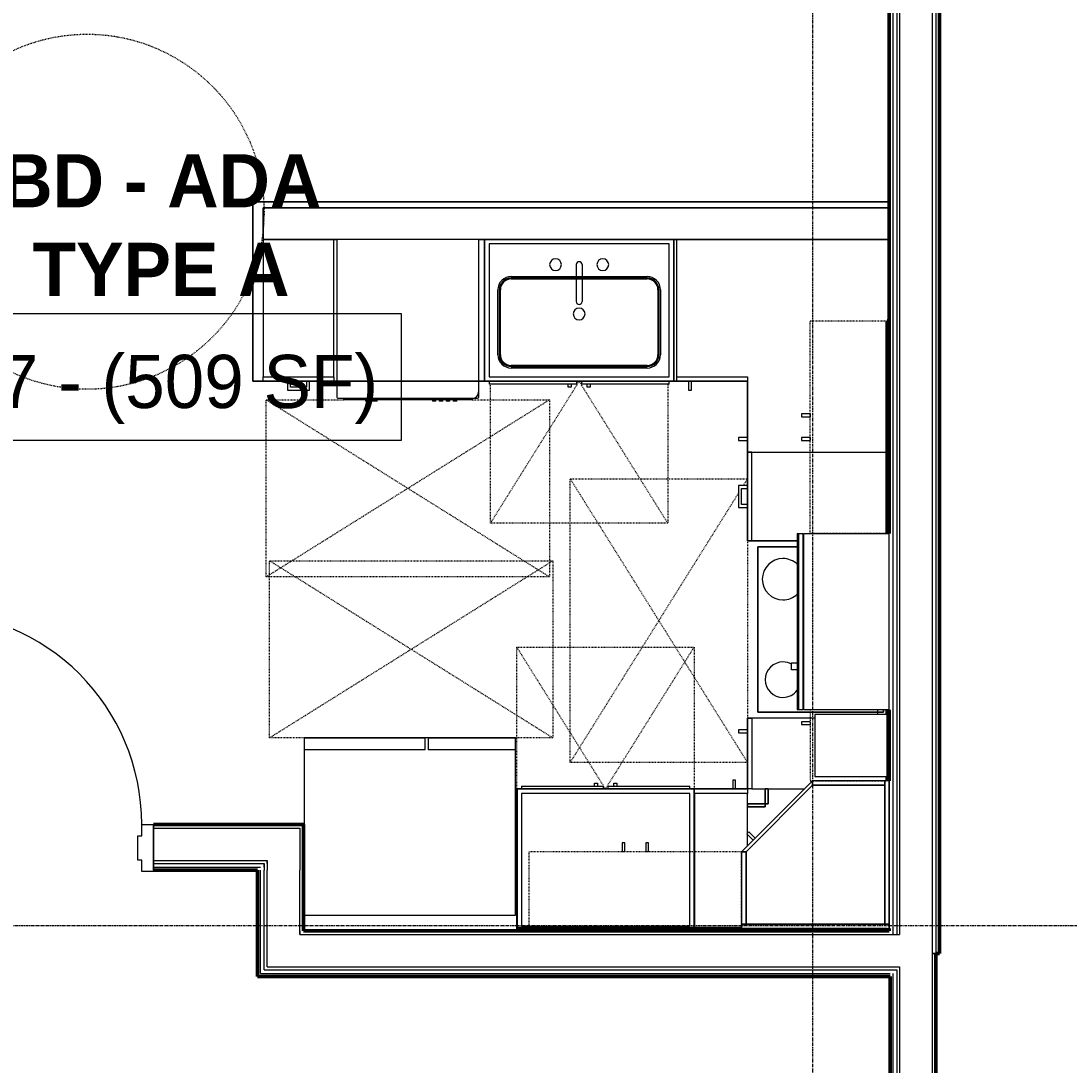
# Model space of a CAD drawing. Header units: inches. Extents: x -4218 to -1830, y 9756 to 12426.
# Drawn here: x -3288.4 to -3110.9, y 11823.6 to 12000.4 of the extents above; entities that cross this region are included whole.
import ezdxf

# ---------------------------------------------------------------- set-up
doc = ezdxf.new("R2010")
doc.units = ezdxf.units.IN
doc.header["$MEASUREMENT"] = 0
doc.linetypes.add('Dash', pattern=[0.25, 0.125, -0.125])
doc.linetypes.add('Grid Line 1_2_', pattern=[0.875, 0.5, -0.125, 0.125, -0.125])
for name, color, linetype, lineweight in [('0-1', 7, 'Continuous', 5), ('0-2', 252, 'Continuous', 9), ('0-3', 7, 'Continuous', 9), ('A-AREA-IDEN', 2, 'Continuous', 9), ('A-DOOR-1', 7, 'Continuous', 9), ('A-DOOR-2', 50, 'Continuous', 20), ('A-DOOR-FRAM-1', 50, 'Continuous', 20), ('A-GENM-HDLN-1', 7, 'Dash', 9), ('A-GENM-HDLN-2', 252, 'Dash', 9), ('A-GENM-HDLN-3', 90, 'Dash', 9), ('A-GENM-HDLN-4', 254, 'Dash', 9), ('A-GENM-HDLN-5', 253, 'Dash', 9), ('A-WALL-1', 250, 'Continuous', 50), ('A-WALL-2', 10, 'Continuous', 13), ('A-WALL-3', 253, 'Continuous', 9), ('A-WALL-4', 254, 'Continuous', 9), ('A-WALL-5', 252, 'Continuous', 9), ('A-WALL-8', 113, 'Continuous', 9), ('I-WALL-1', 250, 'Continuous', 50), ('I-WALL-2', 254, 'Continuous', 9), ('I-WALL-3', 253, 'Continuous', 9), ('I-WALL-4', 252, 'Continuous', 9), ('P-SANR-FIXT-1', 7, 'Continuous', 9), ('Q-CASE', 31, 'Continuous', 9), ('Q-CASE-1', 253, 'Continuous', 9), ('Q-CASE-2', 252, 'Continuous', 9), ('Q-CASE-3', 7, 'Continuous', 9), ('Q-CASE-5', 254, 'Continuous', 9), ('Q-CASE-6', 7, 'Dash', 9), ('Q-SPCQ-1', 7, 'Continuous', 9), ('Q-SPCQ-3', 252, 'Continuous', 9), ('S-GRID-1', 1, 'Grid Line 1_2_', 9)]:
    doc.layers.add(name, color=color, linetype=linetype, lineweight=lineweight)
doc.styles.add('Century Gothic', font='ufonts.com_century-gothic.ttf', dxfattribs={"height": 9})
doc.styles.add('Century Gothic_B', font='GOTHICB.TTF', dxfattribs={"height": 9})

# ---------------------------------------------------------------- blocks, each defined once
blk = doc.blocks.new('Refrigerator_-_Side-by-Side_6047 - 36_ X 30_-345559-BACKGROUND - 1ST FLOOR')
at = {"layer": 'Q-SPCQ-1'}
for p, q in [((17.87, 14.42), (-17.88, 14.42)), ((-17.88, 14.42), (-17.88, -15.58)), ((17.87, -15.58), (17.87, 14.42)), ((-17.88, -13.58), (-3.13, -13.58)), ((-17.88, -13.58), (-17.88, -15.58)), ((-3.13, -15.58), (-3.13, -13.58)), ((-2.63, -13.58), (17.87, -13.58)), ((-2.63, -13.58), (-2.63, -15.58)), ((17.87, -15.58), (17.87, -13.58)), ((-17.88, -15.58), (17.87, -15.58)), ((-3.13, -15.58), (-17.88, -15.58)), ((17.87, -15.58), (-2.63, -15.58))]:
    blk.add_line(p, q, dxfattribs=at)
blk = doc.blocks.new('Range - 24_ x 30_ ADA-2553125-BACKGROUND - 1ST FLOOR')
at = {"layer": 'Q-SPCQ-1'}
blk.add_line((28.62, 22), (29.37, 22), dxfattribs=at)
for centre, radius, start, end in [((6.5, 6), 3.5, 81.0228, 98.9772), ((6.5, 6), 3.5, 136.4226, 180), ((6.5, 6), 3.5, 360, 43.6237), ((23.5, 6), 3, 150.6307, 180), ((23.5, 6), 3, 360, 53.8773), ((6.5, 6), 3.5, 180, 0), ((23.5, 6), 3, 180, 360)]:
    blk.add_arc(centre, radius, start, end, dxfattribs=at)
blk = doc.blocks.new('Sink Kitchen-Single - 30_ x 21_-366345-BACKGROUND - 1ST FLOOR')
at = {"layer": 'P-SANR-FIXT-1'}
for p, q in [((0.12, 8.34), (0.12, 2.09)), ((1.12, 8.34), (1.12, 2.09)), ((0.12, 6.09), (-10.88, 6.09)), ((12.12, 6.09), (1.12, 6.09)), ((-12.88, 4.09), (-12.88, -6.91)), ((14.12, -6.91), (14.12, 4.09)), ((-10.88, -8.91), (12.12, -8.91))]:
    blk.add_line(p, q, dxfattribs=at)
for centre, radius, start, end in [((-3.38, 8.34), 1, 360, 180), ((4.62, 8.34), 1, 360, 180), ((-3.38, 8.34), 1, 180, 0), ((0.62, 8.34), 0.5, 360, 180), ((4.62, 8.34), 1, 180, 360), ((-10.88, 4.09), 2, 90, 180), ((12.12, 4.09), 2, 360, 90), ((0.62, 2.09), 0.5, 180, 0), ((0.62, 0), 1, 360, 180), ((0.62, 0), 1, 180, 0), ((-10.88, -6.91), 2, 180, 270), ((12.12, -6.91), 2, 270, 0)]:
    blk.add_arc(centre, radius, start, end, dxfattribs=at)
blk = doc.blocks.new('ADA Clearances - 30_x48_-V18-BACKGROUND - 1ST FLOOR')
at = {"layer": 'A-GENM-HDLN-1'}
for p, q in [((-15, 24), (15, -24)), ((-15, 24), (15, 24)), ((15, 24), (-13.5, -21.6)), ((15, 24), (15, -24)), ((-15, -13.51), (-15, 16.49)), ((-14.3, -22.88), (-15, -24)), ((15, -24), (-15, -24))]:
    blk.add_line(p, q, dxfattribs=at)
at = {"layer": 'A-GENM-HDLN-2'}
for p, q in [((-15, 18.99), (-15, 24)), ((-15, 16.49), (-15, 18.5)), ((-15, -19.13), (-15, -13.51)), ((-15, -22.38), (-15, -19.63)), ((-15, -24), (-15, -22.88))]:
    blk.add_line(p, q, dxfattribs=at)
at = {"layer": 'A-GENM-HDLN-3'}
for p, q in [((-15, -19.63), (-15, -19.13)), ((-15, -22.88), (-15, -22.38))]:
    blk.add_line(p, q, dxfattribs=at)
at = {"layer": 'A-GENM-HDLN-4'}
blk.add_line((-15, 18.5), (-15, 18.99), dxfattribs=at)
blk = doc.blocks.new('ADA Clearances - 5ft Circle-V19-BACKGROUND - 1ST FLOOR')
at = {"layer": 'A-GENM-HDLN-1'}
for start, end in [(360, 159.5836), (183.2062, 360)]:
    blk.add_arc((0, 0), 30, start, end, dxfattribs=at)
at = {"layer": 'A-GENM-HDLN-2'}
for start, end in [(159.5836, 162.8571), (162.8571, 174.2598), (181.2892, 181.9114), (182.1693, 183.2062)]:
    blk.add_arc((0, 0), 30, start, end, dxfattribs=at)
at = {"layer": 'A-GENM-HDLN-5'}
blk.add_arc((0, 0), 30, 174.2598, 181.2892, dxfattribs=at)
blk = doc.blocks.new('300 Series Wall Hung Cabinet_302 - 36_ x 36_-2571299-BACKGROUND - 1ST FLOOR')
at = {"layer": 'Q-CASE-3'}
for p, q in [((-2.25, -13.19), (-1.76, -13.19)), ((-2.25, -13.19), (-2.25, -14.69)), ((-1.76, -14.69), (-1.76, -13.19)), ((1.75, -13.19), (2.24, -13.19)), ((1.75, -13.19), (1.75, -14.69)), ((2.24, -14.69), (2.24, -13.19)), ((-2.25, -14.69), (-1.76, -14.69)), ((1.75, -14.69), (2.24, -14.69))]:
    blk.add_line(p, q, dxfattribs=at)
at = {"layer": 'Q-CASE-6'}
for p, q in [((18, -0.19), (-18, -0.19)), ((-18, -0.19), (-18, -13.19)), ((18, -13.19), (18, -0.19)), ((-18, -13.19), (18, -13.19))]:
    blk.add_line(p, q, dxfattribs=at)
blk = doc.blocks.new('308 - 308-2727439-BACKGROUND - 1ST FLOOR')
at = {"layer": 'Q-CASE'}
for p, q in [((0, 25.19), (-12, 13.19)), ((0, 24.44), (0, 25.19)), ((-11.25, 13.19), (0, 24.44)), ((-12, 13.19), (-11.25, 13.19))]:
    blk.add_line(p, q, dxfattribs=at)
at = {"layer": 'Q-CASE-3'}
for p, q in [((0, 25.19), (0, 24.44)), ((12.25, 25.19), (0, 25.19)), ((12.25, 24.44), (12.25, 25.19)), ((13, 25.19), (12.25, 25.19)), ((12.25, 25.19), (12.25, 0.94)), ((13, 0.94), (13, 25.19)), ((0, 24.44), (-11.25, 13.19)), ((12.25, 24.44), (0, 24.44)), ((0, 24.44), (12.25, 24.44)), ((12.25, 0.94), (12.25, 24.44)), ((-10.76, 16.55), (-11.11, 16.2)), ((-11.11, 16.2), (-10.05, 15.14)), ((-9.7, 15.49), (-10.76, 16.55)), ((-12, 13.19), (-12, 0.94)), ((-11.25, 13.19), (-12, 13.19)), ((-11.25, 13.19), (-11.25, 0.94)), ((-11.25, 0.94), (-11.25, 13.19)), ((-12, 0.94), (-11.25, 0.94)), ((13, 0.94), (-12, 0.94)), ((-12, 0.94), (-12, 0.19)), ((-12, 0.19), (13, 0.19)), ((-11.25, 0.94), (12.25, 0.94)), ((12.25, 0.94), (13, 0.94)), ((13, 0.19), (13, 0.94))]:
    blk.add_line(p, q, dxfattribs=at)
blk = doc.blocks.new('300 Series Wall Hung Cabinet_301 - 12_-2216986-BACKGROUND - 1ST FLOOR')
at = {"layer": 'Q-CASE-3'}
for p, q in [((5.25, -0.19), (-5.25, -0.19)), ((-5.25, -0.19), (-5.25, -12.44)), ((5.25, -12.44), (5.25, -0.19)), ((-5.25, -12.44), (5.25, -12.44)), ((-4, -13.19), (-3.51, -13.19)), ((-4, -13.19), (-4, -14.69)), ((-3.51, -14.69), (-3.51, -13.19)), ((-4, -14.69), (-3.51, -14.69))]:
    blk.add_line(p, q, dxfattribs=at)
at = {"layer": 'Q-CASE-6'}
for p, q in [((6, -0.19), (-6, -0.19)), ((-6, -0.19), (-6, -13.19)), ((6, -13.19), (6, -0.19)), ((-6, -13.19), (6, -13.19))]:
    blk.add_line(p, q, dxfattribs=at)
blk = doc.blocks.new('30quot_MicrowaveVentADA_11166 - 70cm miele oven-V89-BACKGROUND - 1ST FLOOR')
at = {"layer": 'Q-CASE-3'}
for p, q in [((-14.2, -14.49), (-14.2, 0)), ((15.68, 0), (-14.2, 0)), ((15.68, 0), (15.68, -14.49)), ((15.68, -14.49), (-14.2, -14.49)), ((-14.2, -14.61), (15.68, -14.61)), ((-14.2, -15.39), (-14.2, -14.61)), ((-14.2, -15.6), (-14.2, -15.39)), ((-14.2, -15.39), (15.68, -15.39)), ((-14.2, -15.6), (15.68, -15.6)), ((7.69, -16.55), (7.69, -15.63)), ((8.88, -15.63), (8.88, -16.55)), ((15.68, -14.61), (15.68, -15.39)), ((15.68, -15.39), (15.68, -15.6)), ((7.69, -16.6), (8.88, -16.6))]:
    blk.add_line(p, q, dxfattribs=at)
blk = doc.blocks.new('300 Series Wall Hung Cabinet_302 - 36_ x 36_-2570919-BACKGROUND - 1ST FLOOR')
at = {"layer": 'Q-CASE-3'}
for p, q in [((-1.76, 14.69), (-2.25, 14.69)), ((-2.25, 14.69), (-2.25, 13.19)), ((-1.76, 13.19), (-1.76, 14.69)), ((2.24, 14.69), (1.75, 14.69)), ((1.75, 14.69), (1.75, 13.19)), ((2.24, 13.19), (2.24, 14.69)), ((-1.76, 13.19), (-2.25, 13.19)), ((2.24, 13.19), (1.75, 13.19))]:
    blk.add_line(p, q, dxfattribs=at)
at = {"layer": 'Q-CASE-6'}
for p, q in [((-18, 0.19), (-18, 13.19)), ((-18, 13.19), (18, 13.19)), ((18, 13.19), (18, 0.19)), ((18, 0.19), (-18, 0.19))]:
    blk.add_line(p, q, dxfattribs=at)
blk = doc.blocks.new('ADA Clearances - 30_x48_-V102-BACKGROUND - 1ST FLOOR')
at = {"layer": 'A-GENM-HDLN-1'}
for p, q in [((-15, 24), (0, 0)), ((-15, 0.5), (-15, 24)), ((-15, 24), (15, 24)), ((15, 24), (0, 0)), ((15, 24), (15, 0.5))]:
    blk.add_line(p, q, dxfattribs=at)
at = {"layer": 'A-GENM-HDLN-4'}
blk.add_line((15, -24), (-15, -24), dxfattribs=at)
blk = doc.blocks.new('ADA Clearances - 30_x48_-V103-BACKGROUND - 1ST FLOOR')
at = {"layer": 'A-GENM-HDLN-1'}
for p, q in [((15, 24), (-15, -24)), ((-15, 24), (15, -24)), ((-15, 10.91), (-15, 24)), ((-15, 24), (15, 24)), ((15, 24), (15, -24)), ((-15, -24), (-15, -10.91)), ((15, -24), (-15, -24))]:
    blk.add_line(p, q, dxfattribs=at)
blk = doc.blocks.new('ADA Clearances - 30_x48_-V104-BACKGROUND - 1ST FLOOR')
at = {"layer": 'A-GENM-HDLN-1'}
for p, q in [((15, 24), (-15, -24)), ((-15, 24), (15, -24)), ((-15, -24), (-15, 24)), ((-15, 24), (15, 24)), ((15, 24), (15, 17.625)), ((15, -18.125), (15, -24)), ((15, -24), (-15, -24))]:
    blk.add_line(p, q, dxfattribs=at)
blk = doc.blocks.new('Vanity Cabinet-Double Door-ADA - 33_ ADA-V105-BACKGROUND - 1ST FLOOR')
at = {"layer": 'Q-CASE-2'}
for p, q in [((-15.26, -24), (-15.26, 0)), ((-15.26, 0), (16.74, 0)), ((-15.26, 0), (-15.26, -24)), ((16.74, 0), (-15.26, 0)), ((-14.51, -0.75), (-14.51, -23.25)), ((15.99, -0.75), (-14.51, -0.75)), ((15.99, -23.25), (15.99, -0.75)), ((16.74, 0), (16.74, -24)), ((16.74, -24), (16.74, 0)), ((16.74, -24), (-15.26, -24)), ((-15.26, -24), (16.74, -24)), ((-14.51, -23.25), (15.99, -23.25))]:
    blk.add_line(p, q, dxfattribs=at)
at = {"layer": 'Q-CASE-3'}
for p, q in [((-14.51, -24), (-14.51, -24.5)), ((0.36, -24.5), (-14.51, -24.5)), ((-1.14, -25), (-1.14, -24.5)), ((-0.64, -24.5), (-0.64, -25)), ((0.36, -24.5), (0.36, -24)), ((1.11, -24), (1.11, -24.5)), ((15.99, -24.5), (1.11, -24.5)), ((2.11, -25), (2.11, -24.5)), ((2.61, -24.5), (2.61, -25)), ((15.99, -24.5), (15.99, -24)), ((-0.64, -25), (-1.14, -25)), ((2.61, -25), (2.11, -25))]:
    blk.add_line(p, q, dxfattribs=at)
at = {"layer": 'Q-CASE-5'}
blk.add_line((16.74, 0), (-15.26, 0), dxfattribs=at)
blk = doc.blocks.new('Base Cabinet 3 Drawer 230 - Base Cabinet 3 Drawer 230 12_ ADA-2763912-BACKGROUND - 1ST FLOOR')
at = {"layer": 'Q-CASE-1'}
for p, q in [((-0.64, 24), (-1.14, 24)), ((2.11, 24), (2.61, 24))]:
    blk.add_line(p, q, dxfattribs=at)
at = {"layer": 'Q-CASE-2'}
for p, q in [((-5.26, 24), (6.74, 24)), ((-5.26, 23.29), (-5.26, 24)), ((6.74, 23.25), (-5.26, 23.25)), ((-5.26, 23.25), (-5.26, 0)), ((-0.64, 24), (-1.14, 24)), ((2.11, 24), (2.61, 24)), ((6.74, 24), (6.74, 23.91)), ((6.74, 23.81), (6.74, 23.25)), ((6.74, 0), (6.74, 23.25)), ((-5.26, 0), (6.74, 0))]:
    blk.add_line(p, q, dxfattribs=at)
at = {"layer": 'Q-CASE-3'}
for p, q in [((2.61, 25.5), (-1.14, 25.5)), ((-1.14, 25.5), (-1.14, 24)), ((-0.64, 24), (-0.64, 25)), ((-0.64, 25), (2.11, 25)), ((2.11, 25), (2.11, 24)), ((2.61, 24), (2.61, 25.5))]:
    blk.add_line(p, q, dxfattribs=at)
at = {"layer": 'Q-CASE-5'}
for p, q in [((-0.64, 24), (-1.14, 24)), ((2.11, 24), (2.61, 24))]:
    blk.add_line(p, q, dxfattribs=at)
blk = doc.blocks.new('Base Cabinet Single Door and Shelf - Base Cabinet Single Door and Shelf 9_ ADA-2971786-BACKGROUND - 1ST FLOOR')
at = {"layer": 'Q-CASE-1'}
for p, q in [((-4.27, 24), (-4.76, 24)), ((-11.26, 0.37), (-11.26, 0)), ((-2.26, 0), (-2.26, 0.37))]:
    blk.add_line(p, q, dxfattribs=at)
at = {"layer": 'Q-CASE-2'}
for p, q in [((-11.26, 24), (-2.26, 24)), ((-11.26, 23.25), (-11.26, 24)), ((-2.26, 23.25), (-11.26, 23.25)), ((-11.26, 23.25), (-11.26, 0.37)), ((-4.27, 24), (-4.76, 24)), ((-2.26, 24), (-2.26, 23.25)), ((-2.26, 16.5), (-2.26, 23.25)), ((-2.26, 14.38), (-2.26, 16.28))]:
    blk.add_line(p, q, dxfattribs=at)
at = {"layer": 'Q-CASE-3'}
for p, q in [((-4.27, 25.5), (-4.76, 25.5)), ((-4.76, 25.5), (-4.76, 24)), ((-4.27, 24), (-4.27, 25.5))]:
    blk.add_line(p, q, dxfattribs=at)
at = {"layer": 'Q-CASE-5'}
blk.add_line((-11.26, 0), (-2.26, 0), dxfattribs=at)
blk = doc.blocks.new('Vanity Cabinet-Double Door-ADA - 30_ ADA-2971475-BACKGROUND - 1ST FLOOR')
at = {"layer": 'Q-CASE-1'}
for p, q in [((-14.26, -0.37), (-14.26, 0)), ((-14.26, 0), (-14.26, -0.37)), ((15.54, 0), (15.74, 0)), ((15.74, 0), (15.54, 0))]:
    blk.add_line(p, q, dxfattribs=at)
at = {"layer": 'Q-CASE-2'}
for p, q in [((-14.26, -24), (-14.26, -0.37)), ((-14.26, -0.37), (-14.26, -24)), ((-13.51, -0.75), (-13.51, -23.25)), ((14.99, -0.75), (-13.51, -0.75)), ((14.99, -23.25), (14.99, -0.75)), ((15.74, -0.03), (15.74, -24)), ((15.74, -24), (15.74, -0.03)), ((15.74, -24), (-14.26, -24)), ((-14.26, -24), (15.74, -24)), ((-13.51, -23.25), (14.99, -23.25))]:
    blk.add_line(p, q, dxfattribs=at)
at = {"layer": 'Q-CASE-3'}
for p, q in [((-13.51, -24), (-13.51, -24.5)), ((0.36, -24.5), (-13.51, -24.5)), ((-1.14, -25), (-1.14, -24.5)), ((-0.64, -24.5), (-0.64, -25)), ((0.36, -24.5), (0.36, -24)), ((1.11, -24), (1.11, -24.5)), ((14.99, -24.5), (1.11, -24.5)), ((2.11, -25), (2.11, -24.5)), ((2.61, -24.5), (2.61, -25)), ((14.99, -24.5), (14.99, -24)), ((-0.64, -25), (-1.14, -25)), ((2.61, -25), (2.11, -25))]:
    blk.add_line(p, q, dxfattribs=at)
at = {"layer": 'Q-CASE-5'}
for p, q in [((-14.26, 0), (15.54, 0)), ((15.54, 0), (-14.26, 0)), ((15.54, 0), (-14.26, 0)), ((15.74, 0), (15.54, 0))]:
    blk.add_line(p, q, dxfattribs=at)
blk = doc.blocks.new('Base Cabinet Corner 197 - Base Cabinet Corner 197 ADA-2762271-BACKGROUND - 1ST FLOOR')
at = {"layer": 'Q-CASE-1'}
for p, q in [((-22.89, 36), (-23.26, 36)), ((10.73, 24), (10.24, 24)), ((-23.26, 13.74), (-23.26, 0))]:
    blk.add_line(p, q, dxfattribs=at)
at = {"layer": 'Q-CASE-2'}
for p, q in [((0.74, 36), (-22.89, 36)), ((0.74, 23.25), (0.74, 36)), ((0.74, 24), (0.74, 36)), ((0.73, 33.51), (0.73, 34)), ((12.74, 24), (0.74, 24)), ((0.74, 23.25), (0.74, 24)), ((1.43, 23.25), (0.74, 23.25)), ((12.74, 23.25), (1.45, 23.25)), ((10.73, 24), (10.24, 24)), ((12.74, 0), (12.74, 24)), ((-23.26, 0), (12.74, 0))]:
    blk.add_line(p, q, dxfattribs=at)
at = {"layer": 'Q-CASE-3'}
for p, q in [((2.23, 34), (0.74, 34)), ((2.23, 33.51), (2.23, 34)), ((0.74, 33.51), (2.23, 33.51)), ((10.73, 25.5), (10.24, 25.5)), ((10.24, 25.5), (10.24, 24)), ((10.73, 24), (10.73, 25.5))]:
    blk.add_line(p, q, dxfattribs=at)
at = {"layer": 'Q-CASE-5'}
blk.add_line((-23.26, 36), (-23.26, 13.74), dxfattribs=at)
blk = doc.blocks.new('ADA Clearances - 30_x48_-V123-BACKGROUND - 1ST FLOOR')
at = {"layer": 'A-GENM-HDLN-1'}
for p, q in [((0, 0), (-15, -24)), ((-15, -24), (-15, 0)), ((0, 0), (15, -24)), ((15, 0), (15, -24)), ((15, -24), (-15, -24))]:
    blk.add_line(p, q, dxfattribs=at)
at = {"layer": 'A-GENM-HDLN-2'}
for q in [(14.95, 23.92), (15, 0)]:
    blk.add_line((15, 24), q, dxfattribs=at)
at = {"layer": 'A-GENM-HDLN-4'}
for p, q in [((-15, 24), (14.75, 24)), ((14.75, 24), (14.95, 24))]:
    blk.add_line(p, q, dxfattribs=at)
at = {"layer": 'A-GENM-HDLN-5'}
blk.add_line((14.95, 24), (15, 24), dxfattribs=at)
blk = doc.blocks.new('Base Cabinet Single Door and Shelf - Base Cabinet Single Door and Shelf 12_ ADA-V124-BACKGROUND - 1ST FLOOR')
at = {"layer": 'Q-CASE-1'}
for p, q in [((-1.27, 24), (-1.76, 24)), ((0.74, 0), (0.74, 0.37))]:
    blk.add_line(p, q, dxfattribs=at)
at = {"layer": 'Q-CASE-2'}
for p, q in [((-11.26, 24), (0.74, 24)), ((-11.26, 23.25), (-11.26, 24)), ((0.74, 23.25), (-11.26, 23.25)), ((-11.26, 23.25), (-11.26, 14.38)), ((-1.27, 24), (-1.76, 24)), ((0.74, 24), (0.74, 23.25)), ((0.74, 12.63), (0.74, 23.25))]:
    blk.add_line(p, q, dxfattribs=at)
at = {"layer": 'Q-CASE-3'}
for p, q in [((-1.27, 25.5), (-1.76, 25.5)), ((-1.76, 25.5), (-1.76, 24)), ((-1.27, 24), (-1.27, 25.5))]:
    blk.add_line(p, q, dxfattribs=at)
at = {"layer": 'Q-CASE-5'}
for p, q in [((-11.26, 0), (-9.89, 0)), ((-9.89, 0), (0.74, 0))]:
    blk.add_line(p, q, dxfattribs=at)
blk = doc.blocks.new('Cabinet Filler60 - Cabinet Filler-2972099-BACKGROUND - 1ST FLOOR')
at = {"layer": 'A-WALL-3'}
for p, q in [((-3165.37, 11867.36), (-3165.37, 11867.86)), ((-3165.37, 11867.86), (-3162.37, 11867.86)), ((-3162.37, 11867.36), (-3165.37, 11867.36)), ((-3162.37, 11867.86), (-3162.37, 11867.36))]:
    blk.add_line(p, q, dxfattribs=at)
at = {"layer": 'A-WALL-5'}
for p, q in [((-3162.37, 11867.86), (-3165.37, 11867.86)), ((-3165.37, 11867.86), (-3165.37, 11867.36)), ((-3165.37, 11867.36), (-3162.37, 11867.36)), ((-3162.37, 11867.36), (-3162.37, 11867.86))]:
    blk.add_line(p, q, dxfattribs=at)
blk = doc.blocks.new('Cabinet Filler61 - Cabinet Filler-2972214-BACKGROUND - 1ST FLOOR')
at = {"layer": 'A-WALL-3'}
for p, q in [((-3162.37, 11867.86), (-3162.37, 11870.36)), ((-3162.37, 11870.36), (-3161.87, 11870.36)), ((-3161.87, 11870.36), (-3161.87, 11867.86)), ((-3161.87, 11867.86), (-3162.37, 11867.86))]:
    blk.add_line(p, q, dxfattribs=at)
at = {"layer": 'A-WALL-5'}
for p, q in [((-3161.87, 11870.36), (-3162.37, 11870.36)), ((-3162.37, 11870.36), (-3162.37, 11867.86)), ((-3161.87, 11867.86), (-3161.87, 11870.36)), ((-3162.37, 11867.86), (-3161.87, 11867.86))]:
    blk.add_line(p, q, dxfattribs=at)
blk = doc.blocks.new('Base Cabinet 4 Drawer 254 - Base Cabinet 4 Drawer 254 15_ ADA-2972314-BACKGROUND - 1ST FLOOR')
at = {"layer": 'Q-CASE-1'}
for p, q in [((-6.76, -0.38), (-6.76, 0)), ((-1.14, -24), (-0.64, -24)), ((2.61, -24), (2.11, -24))]:
    blk.add_line(p, q, dxfattribs=at)
at = {"layer": 'Q-CASE-2'}
for p, q in [((-6.76, -23.25), (-6.76, -0.38)), ((8.24, -14.49), (8.24, -14.61)), ((8.24, -15.6), (8.24, -23.25)), ((-6.76, -23.25), (-6.76, -24)), ((8.24, -23.25), (-6.76, -23.25)), ((-6.76, -24), (8.24, -24)), ((-1.14, -24), (-0.64, -24)), ((2.61, -24), (2.11, -24)), ((8.24, -24), (8.24, -23.25))]:
    blk.add_line(p, q, dxfattribs=at)
at = {"layer": 'Q-CASE-3'}
for p, q in [((-1.14, -24), (-1.14, -25.5)), ((-0.64, -25), (-0.64, -24)), ((2.11, -24), (2.11, -25)), ((2.61, -25.5), (2.61, -24)), ((-1.14, -25.5), (2.61, -25.5)), ((2.11, -25), (-0.64, -25))]:
    blk.add_line(p, q, dxfattribs=at)
at = {"layer": 'Q-CASE-5'}
for p, q in [((-6.76, 0), (6.98, 0)), ((-1.14, -24), (-0.64, -24)), ((-1.14, -24), (-0.64, -24)), ((2.61, -24), (2.11, -24)), ((2.61, -24), (2.11, -24))]:
    blk.add_line(p, q, dxfattribs=at)
blk = doc.blocks.new('CTR - 1st Phase - Unit Layouts_rvt-1-BACKGROUND - 1ST FLOOR')
at = {"layer": 'A-WALL-1'}
for p, q in [((-3141.75, 11949.62), (-3141.75, 11913.62)), ((-3141.37, 11949.62), (-3141.75, 11949.62)), ((-3141.37, 11913.62), (-3141.37, 11949.62)), ((-3141.75, 11883.74), (-3141.75, 11882.99)), ((-3141.37, 11871.74), (-3141.37, 11883.74)), ((-3141.75, 11872.49), (-3141.75, 11871.74)), ((-3166.37, 11846.74), (-3204.17, 11846.74)), ((-3204.17, 11846.74), (-3204.17, 11846.36)), ((-3204.17, 11846.36), (-3141.75, 11846.36)), ((-3141.75, 11846.36), (-3141.37, 11846.36)), ((-3141.37, 11846.36), (-3141.37, 11846.74))]:
    blk.add_line(p, q, dxfattribs=at)
at = {"layer": 'A-WALL-3'}
for p, q in [((-3141.37, 11968.74), (-3247.37, 11968.74)), ((-3247.37, 11963.36), (-3247.37, 11968.74)), ((-3141.37, 11968.74), (-3141.37, 11963.36)), ((-3247.37, 11963.36), (-3234.87, 11963.36)), ((-3210.87, 11963.36), (-3209.87, 11963.36)), ((-3177.87, 11963.36), (-3141.37, 11963.36)), ((-3141.37, 11913.62), (-3141.37, 11949.62)), ((-3141.37, 11871.74), (-3141.37, 11883.74)), ((-3204.17, 11846.36), (-3141.75, 11846.36)), ((-3141.75, 11846.74), (-3166.37, 11846.74)), ((-3141.75, 11846.36), (-3141.37, 11846.36)), ((-3141.37, 11846.36), (-3141.37, 11846.74))]:
    blk.add_line(p, q, dxfattribs=at)
at = {"layer": 'A-WALL-4'}
for p, q in [((-3141.37, 11968.74), (-3141.37, 11963.36)), ((-3141.37, 11846.74), (-3141.37, 11871.74))]:
    blk.add_line(p, q, dxfattribs=at)
at = {"layer": 'A-WALL-5'}
for p, q in [((-3247.37, 11968.74), (-3141.37, 11968.74)), ((-3247.37, 11968.74), (-3247.37, 11963.36)), ((-3141.37, 11963.36), (-3247.37, 11963.36)), ((-3141.75, 11949.62), (-3141.75, 11913.62)), ((-3141.75, 11949.62), (-3141.37, 11949.62)), ((-3141.75, 11883.74), (-3141.75, 11882.99)), ((-3141.75, 11872.49), (-3141.75, 11871.74)), ((-3204.17, 11846.36), (-3204.17, 11846.74)), ((-3166.37, 11846.74), (-3204.17, 11846.74))]:
    blk.add_line(p, q, dxfattribs=at)
at = {"layer": 'A-WALL-8'}
for p, q in [((-3249.11, 11939.36), (-3249.11, 11969.74)), ((-3249.11, 11969.74), (-3141.37, 11969.74)), ((-3141.37, 11969.74), (-3249.11, 11969.74)), ((-3249.11, 11969.74), (-3249.11, 11939.36)), ((-3141.37, 11949.62), (-3141.37, 11969.74)), ((-3141.37, 11969.74), (-3141.37, 11949.62)), ((-3205.37, 11957.11), (-3182.37, 11957.11)), ((-3205.37, 11957.11), (-3182.37, 11957.11)), ((-3205.37, 11956.86), (-3182.37, 11956.86)), ((-3205.37, 11956.69), (-3182.37, 11956.69)), ((-3207.62, 11943.86), (-3207.62, 11954.86)), ((-3207.62, 11943.86), (-3207.62, 11954.86)), ((-3207.37, 11943.86), (-3207.37, 11954.86)), ((-3207.2, 11943.86), (-3207.2, 11954.86)), ((-3180.55, 11954.86), (-3180.55, 11943.86)), ((-3180.37, 11954.86), (-3180.37, 11943.86)), ((-3180.12, 11954.86), (-3180.12, 11943.86)), ((-3180.12, 11954.86), (-3180.12, 11943.86)), ((-3141.37, 11913.62), (-3141.37, 11949.62)), ((-3141.37, 11949.62), (-3141.37, 11913.62)), ((-3182.37, 11942.04), (-3205.37, 11942.04)), ((-3182.37, 11941.86), (-3205.37, 11941.86)), ((-3182.37, 11941.61), (-3205.37, 11941.61)), ((-3182.37, 11941.61), (-3205.37, 11941.61)), ((-3165.37, 11939.36), (-3249.11, 11939.36)), ((-3249.11, 11939.36), (-3165.37, 11939.36)), ((-3165.37, 11939.36), (-3165.37, 11912.36)), ((-3165.37, 11912.36), (-3165.37, 11939.36)), ((-3165.37, 11912.36), (-3156.97, 11912.36)), ((-3156.97, 11912.36), (-3165.37, 11912.36)), ((-3163.62, 11883.36), (-3163.62, 11911.36)), ((-3163.62, 11911.36), (-3156.97, 11911.36)), ((-3163.62, 11911.36), (-3163.62, 11883.36)), ((-3156.97, 11911.36), (-3163.62, 11911.36)), ((-3155.98, 11912.36), (-3155.86, 11912.36)), ((-3155.86, 11912.36), (-3155.98, 11912.36)), ((-3155.98, 11911.36), (-3155.86, 11911.36)), ((-3155.86, 11911.36), (-3155.98, 11911.36)), ((-3142.37, 11883.36), (-3163.62, 11883.36)), ((-3163.62, 11883.36), (-3142.37, 11883.36)), ((-3142.37, 11883.74), (-3142.37, 11883.36)), ((-3142.37, 11883.36), (-3142.37, 11883.74)), ((-3154, 11882.36), (-3165.37, 11882.36)), ((-3165.37, 11882.36), (-3165.37, 11870.36)), ((-3165.37, 11882.36), (-3165.37, 11870.36)), ((-3154, 11882.36), (-3165.37, 11882.36)), ((-3141.37, 11882.36), (-3141.75, 11882.36)), ((-3141.37, 11882.36), (-3141.75, 11882.36)), ((-3141.37, 11871.74), (-3141.37, 11882.36)), ((-3141.37, 11871.74), (-3141.37, 11882.36)), ((-3141.37, 11846.74), (-3141.37, 11871.74)), ((-3141.37, 11846.74), (-3141.37, 11871.74)), ((-3165.37, 11870.36), (-3204.42, 11870.36)), ((-3204.42, 11870.36), (-3204.42, 11846.36)), ((-3204.42, 11846.36), (-3204.42, 11870.36)), ((-3204.42, 11870.36), (-3165.37, 11870.36)), ((-3204.42, 11846.36), (-3204.17, 11846.36)), ((-3204.17, 11846.36), (-3204.42, 11846.36)), ((-3204.17, 11846.36), (-3141.37, 11846.36)), ((-3141.37, 11846.36), (-3204.17, 11846.36)), ((-3141.37, 11846.36), (-3141.37, 11846.74)), ((-3141.37, 11846.36), (-3141.37, 11846.74))]:
    blk.add_line(p, q, dxfattribs=at)
for centre, radius, start, end in [((-3205.37, 11954.86), 2.25, 90, 180), ((-3205.37, 11954.86), 2.25, 90, 180), ((-3205.37, 11954.86), 2, 90, 180), ((-3205.37, 11954.86), 1.83, 90, 180), ((-3182.37, 11954.86), 2.25, 0, 90), ((-3182.37, 11954.86), 2.25, 0, 90), ((-3182.37, 11954.86), 2, 0, 90), ((-3182.37, 11954.86), 1.83, 0, 90), ((-3205.37, 11943.86), 2.25, 180, 270), ((-3205.37, 11943.86), 2.25, 180, 270), ((-3205.37, 11943.86), 2, 180, 270), ((-3205.37, 11943.86), 1.83, 180, 269.1275), ((-3182.37, 11943.86), 2, 270, 0), ((-3182.37, 11943.86), 2.25, 270, 0), ((-3182.37, 11943.86), 2.25, 270, 0), ((-3182.37, 11943.86), 1.83, 270.8725, 0)]:
    blk.add_arc(centre, radius, start, end, dxfattribs=at)
at = {"layer": 'Q-SPCQ-1'}
for p, q in [((-3234.87, 11939.36), (-3234.87, 11936.69)), ((-3210.87, 11937.56), (-3210.87, 11939.36)), ((-3234.68, 11936.49), (-3211.95, 11936.49)), ((-3233.78, 11936.49), (-3233.78, 11936.24)), ((-3211.97, 11936.24), (-3233.78, 11936.24)), ((-3230.05, 11936.24), (-3230.05, 11935.99)), ((-3228.08, 11935.99), (-3228.08, 11936.24)), ((-3218.72, 11936.24), (-3218.72, 11935.99)), ((-3218.13, 11935.99), (-3218.13, 11936.24)), ((-3217.54, 11936.24), (-3217.54, 11935.99)), ((-3216.95, 11935.99), (-3216.95, 11936.24)), ((-3216.36, 11936.24), (-3216.36, 11935.99)), ((-3215.77, 11935.99), (-3215.77, 11936.24)), ((-3215.18, 11936.24), (-3215.18, 11935.99)), ((-3214.59, 11935.99), (-3214.59, 11936.24)), ((-3211.97, 11936.49), (-3211.97, 11936.24)), ((-3211.95, 11936.49), (-3211.07, 11936.49)), ((-3210.87, 11936.69), (-3210.87, 11937.56)), ((-3229.07, 11935.99), (-3230.05, 11935.99)), ((-3228.08, 11935.99), (-3229.07, 11935.99)), ((-3218.13, 11935.99), (-3218.72, 11935.99)), ((-3216.95, 11935.99), (-3217.54, 11935.99)), ((-3215.77, 11935.99), (-3216.36, 11935.99)), ((-3214.59, 11935.99), (-3215.18, 11935.99))]:
    blk.add_line(p, q, dxfattribs=at)
for centre, radius, start, end in [((-3234.68, 11936.69), 0.197, 180, 255), ((-3234.68, 11936.69), 0.197, 180, 270), ((-3211.95, 11937.56), 1.07, 270, 0), ((-3211.07, 11936.69), 0.197, 270, 0)]:
    blk.add_arc(centre, radius, start, end, dxfattribs=at)
at = {"layer": 'Q-SPCQ-3'}
for p, q in [((-3210.87, 11963.36), (-3234.87, 11963.36)), ((-3234.87, 11963.36), (-3234.87, 11940.13)), ((-3210.87, 11939.36), (-3210.87, 11963.36)), ((-3234.87, 11940.1), (-3234.87, 11939.36))]:
    blk.add_line(p, q, dxfattribs=at)
at = {"layer": '0-2'}
for name, p, rotation in [('ADA Clearances - 5ft Circle-V19-BACKGROUND - 1ST FLOOR', (-3277.15, 11968.07), 180), ('Base Cabinet 3 Drawer 230 - Base Cabinet 3 Drawer 230 12_ ADA-2763912-BACKGROUND - 1ST FLOOR', (-3240.64, 11963.36), 180), ('ADA Clearances - 30_x48_-V102-BACKGROUND - 1ST FLOOR', (-3193.87, 11939.36), 180), ('Base Cabinet Corner 197 - Base Cabinet Corner 197 ADA-2762271-BACKGROUND - 1ST FLOOR', (-3164.64, 11963.36), 180), ('300 Series Wall Hung Cabinet_302 - 36_ x 36_-2570919-BACKGROUND - 1ST FLOOR', (-3141.56, 11931.62), 90), ('ADA Clearances - 30_x48_-V103-BACKGROUND - 1ST FLOOR', (-3222.87, 11921.24), 269.9999999999998), ('Base Cabinet 4 Drawer 254 - Base Cabinet 4 Drawer 254 15_ ADA-2972314-BACKGROUND - 1ST FLOOR', (-3141.37, 11920.6), 269.9999999999965), ('ADA Clearances - 30_x48_-V18-BACKGROUND - 1ST FLOOR', (-3180.37, 11898.86), 180), ('30quot_MicrowaveVentADA_11166 - 70cm miele oven-V89-BACKGROUND - 1ST FLOOR', (-3141.37, 11899.42), 269.9999999999997), ('ADA Clearances - 30_x48_-V104-BACKGROUND - 1ST FLOOR', (-3222.3, 11893.99), 269.9999999999998), ('Range - 24_ x 30_ ADA-2553125-BACKGROUND - 1ST FLOOR', (-3165.37, 11912.36), 270.0000000000113), ('ADA Clearances - 30_x48_-V123-BACKGROUND - 1ST FLOOR', (-3189.42, 11870.36), 180), ('300 Series Wall Hung Cabinet_301 - 12_-2216986-BACKGROUND - 1ST FLOOR', (-3141.56, 11877.74), 270), ('Base Cabinet Single Door and Shelf - Base Cabinet Single Door and Shelf 12_ ADA-V124-BACKGROUND - 1ST FLOOR', (-3141.37, 11881.63), 90.00000000000348), ('Refrigerator_-_Side-by-Side_6047 - 36_ X 30_-345559-BACKGROUND - 1ST FLOOR', (-3222.55, 11863.41), 180), ('Vanity Cabinet-Double Door-ADA - 30_ ADA-2971475-BACKGROUND - 1ST FLOOR', (-3188.64, 11846.36), 180), ('300 Series Wall Hung Cabinet_302 - 36_ x 36_-2571299-BACKGROUND - 1ST FLOOR', (-3184.37, 11846.55), 180)]:
    blk.add_blockref(name, p, dxfattribs=dict(at, rotation=rotation))
for name, p in [('Vanity Cabinet-Double Door-ADA - 33_ ADA-V105-BACKGROUND - 1ST FLOOR', (-3194.61, 11963.36)), ('Sink Kitchen-Single - 30_ x 21_-366345-BACKGROUND - 1ST FLOOR', (-3194.49, 11950.77)), ('Base Cabinet Single Door and Shelf - Base Cabinet Single Door and Shelf 9_ ADA-2971786-BACKGROUND - 1ST FLOOR', (-3163.11, 11846.36)), ('308 - 308-2727439-BACKGROUND - 1ST FLOOR', (-3154.37, 11846.55)), ('Cabinet Filler61 - Cabinet Filler-2972214-BACKGROUND - 1ST FLOOR', (0, 0)), ('Cabinet Filler60 - Cabinet Filler-2972099-BACKGROUND - 1ST FLOOR', (0, 0))]:
    blk.add_blockref(name, p, dxfattribs=at)
blk = doc.blocks.new('HOLLOW METAL - UNIT DOOR-2191977-BACKGROUND - 1ST FLOOR')
at = {"layer": 'A-DOOR-1'}
blk.add_arc((18, -4.125), 36, 180, 270, dxfattribs=at)
at = {"layer": 'A-DOOR-2'}
for p, q in [((16.25, -4.125), (18, -4.125)), ((16.25, -40.125), (16.25, -4.125)), ((18, -4.125), (18, -40.125)), ((18, -40.125), (16.25, -40.125))]:
    blk.add_line(p, q, dxfattribs=at)
at = {"layer": 'A-DOOR-FRAM-1'}
for p, q in [((-20, 3.875), (-18, 3.875)), ((-20, -4.125), (-20, 3.875)), ((-18, 3.875), (-18, 1.9375)), ((18, 3.875), (20, 3.875)), ((18, 1.9375), (18, 3.875)), ((20, 3.875), (20, -4.125)), ((-18, 1.9375), (-17.375, 1.9375)), ((-17.375, 1.9375), (-17.375, -2.1875)), ((17.375, 1.9375), (18, 1.9375)), ((17.375, -2.1875), (17.375, 1.9375)), ((-18, -2.1875), (-18, -4.125)), ((-17.375, -2.1875), (-18, -2.1875)), ((18, -2.1875), (17.375, -2.1875)), ((18, -4.125), (18, -2.1875)), ((-18, -4.125), (-20, -4.125)), ((20, -4.125), (18, -4.125))]:
    blk.add_line(p, q, dxfattribs=at)
blk = doc.blocks.new('CTR - 1st Phase - Common Walls_rvt-1-BACKGROUND - 1ST FLOOR')
at = {"layer": 'A-WALL-2'}
for p, q in [((-3140.75, 12080.69), (-3140.75, 11845.74)), ((-3140.12, 12080.69), (-3140.12, 11845.74)), ((-3139.62, 12080.69), (-3139.62, 11845.74)), ((-3134.12, 12080.69), (-3134.12, 11842.49)), ((-3133.5, 12080.69), (-3133.5, 11842.49)), ((-3265.92, 11863.74), (-3241.17, 11863.74)), ((-3241.17, 11863.74), (-3241.17, 11858.24)), ((-3265.92, 11858.24), (-3246.67, 11858.24)), ((-3246.67, 11857.74), (-3246.67, 11858.24)), ((-3246.67, 11858.24), (-3246.67, 11857.74)), ((-3241.17, 11858.24), (-3241.17, 11857.74)), ((-3265.92, 11857.74), (-3247.17, 11857.74)), ((-3265.92, 11857.11), (-3247.8, 11857.11)), ((-3247.8, 11846.36), (-3247.8, 11856.61)), ((-3247.17, 11857.11), (-3247.17, 11857.74)), ((-3247.17, 11857.74), (-3247.17, 11857.11)), ((-3247.17, 11857.11), (-3247.17, 11856.61)), ((-3247.17, 11846.36), (-3247.17, 11856.61)), ((-3246.67, 11857.74), (-3246.67, 11856.61)), ((-3246.67, 11846.36), (-3246.67, 11856.61)), ((-3241.17, 11857.74), (-3241.17, 11857.11)), ((-3241.17, 11857.11), (-3241.17, 11856.61)), ((-3241.17, 11846.36), (-3241.17, 11856.61)), ((-3247.8, 11845.74), (-3247.8, 11846.36)), ((-3247.8, 11839.74), (-3247.8, 11845.74)), ((-3247.17, 11845.74), (-3247.17, 11846.36)), ((-3247.17, 11840.24), (-3247.17, 11845.74)), ((-3246.67, 11845.74), (-3246.67, 11846.36)), ((-3246.67, 11840.24), (-3246.67, 11845.74)), ((-3241.17, 11846.36), (-3241.17, 11845.74)), ((-3241.17, 11845.74), (-3241.17, 11846.36)), ((-3241.17, 11845.74), (-3141.37, 11845.74)), ((-3141.37, 11845.74), (-3140.75, 11845.74)), ((-3140.75, 11845.74), (-3140.12, 11845.74)), ((-3140.12, 11845.74), (-3139.62, 11845.74)), ((-3133.5, 11842.49), (-3134.12, 11842.49)), ((-3134.12, 11842.49), (-3134.12, 11743.36)), ((-3134.12, 11842.49), (-3133.5, 11842.49)), ((-3247.8, 11839.11), (-3247.8, 11839.74)), ((-3247.8, 11839.11), (-3141.25, 11839.11)), ((-3247.17, 11839.74), (-3247.17, 11840.24)), ((-3247.17, 11839.74), (-3141.25, 11839.74)), ((-3246.67, 11840.24), (-3141.25, 11840.24)), ((-3141.25, 11840.24), (-3140.12, 11840.24)), ((-3141.25, 11839.74), (-3140.75, 11839.74)), ((-3140.75, 11839.74), (-3140.12, 11839.74)), ((-3140.75, 11839.11), (-3140.75, 11743.36)), ((-3140.12, 11840.24), (-3139.62, 11840.24)), ((-3140.12, 11839.74), (-3140.12, 11743.36)), ((-3139.62, 11840.24), (-3139.62, 11743.36))]:
    blk.add_line(p, q, dxfattribs=at)
at = {"layer": 'I-WALL-1'}
for p, q in [((-3141.37, 12080.69), (-3141.37, 11913.62)), ((-3132.87, 11842.49), (-3132.87, 12080.69)), ((-3141.37, 11883.74), (-3141.37, 11871.74)), ((-3240.55, 11864.36), (-3265.92, 11864.36)), ((-3240.55, 11863.74), (-3240.55, 11864.36)), ((-3240.55, 11856.61), (-3240.55, 11863.74)), ((-3265.92, 11856.61), (-3248.3, 11856.61)), ((-3248.3, 11856.61), (-3248.3, 11846.36)), ((-3240.55, 11846.36), (-3240.55, 11856.61)), ((-3248.3, 11846.36), (-3248.3, 11839.11)), ((-3141.37, 11846.36), (-3240.55, 11846.36)), ((-3141.37, 11846.74), (-3141.37, 11846.36)), ((-3133.5, 11743.36), (-3133.5, 11842.49)), ((-3133.5, 11842.49), (-3132.87, 11842.49)), ((-3248.3, 11839.11), (-3248.3, 11838.61)), ((-3248.3, 11838.61), (-3141.25, 11838.61)), ((-3141.25, 11838.61), (-3141.25, 11743.36))]:
    blk.add_line(p, q, dxfattribs=at)
at = {"layer": 'I-WALL-2'}
for p, q in [((-3141.37, 11968.74), (-3141.37, 11963.36)), ((-3141.37, 11949.62), (-3141.37, 11913.62)), ((-3141.37, 11882.36), (-3141.37, 11871.74)), ((-3141.37, 11871.74), (-3141.37, 11846.74)), ((-3141.37, 11846.36), (-3174.37, 11846.36)), ((-3141.37, 11846.74), (-3141.37, 11846.36))]:
    blk.add_line(p, q, dxfattribs=at)
at = {"layer": 'I-WALL-3'}
for p, q in [((-3141.37, 11969.74), (-3141.37, 11968.74)), ((-3141.37, 11963.36), (-3141.37, 11949.62)), ((-3141.37, 11883.74), (-3141.37, 11882.36)), ((-3265.92, 11856.61), (-3265.92, 11864.36)), ((-3204.37, 11846.36), (-3204.42, 11846.36))]:
    blk.add_line(p, q, dxfattribs=at)
at = {"layer": 'I-WALL-4'}
for p, q in [((-3141.37, 12080.69), (-3141.37, 11969.74)), ((-3132.87, 11842.49), (-3132.87, 12047.38)), ((-3240.55, 11864.36), (-3265.92, 11864.36)), ((-3240.55, 11864.36), (-3240.55, 11856.61)), ((-3265.92, 11856.61), (-3248.3, 11856.61)), ((-3248.3, 11856.61), (-3248.3, 11846.36)), ((-3240.55, 11846.36), (-3240.55, 11856.61)), ((-3248.3, 11838.61), (-3248.3, 11846.36)), ((-3204.42, 11846.36), (-3240.55, 11846.36)), ((-3133.5, 11743.36), (-3133.5, 11842.49)), ((-3132.87, 11842.49), (-3133.5, 11842.49)), ((-3248.3, 11838.61), (-3141.25, 11838.61)), ((-3141.25, 11838.61), (-3141.25, 11743.36))]:
    blk.add_line(p, q, dxfattribs=at)
at = {"layer": '0-3', "rotation": 180}
blk.add_blockref('HOLLOW METAL - UNIT DOOR-2191977-BACKGROUND - 1ST FLOOR', (-3285.92, 11860.24), dxfattribs=at)

msp = doc.modelspace()

# ---------------------------------------------------------------- linework, layer by layer
at = {"layer": 'A-AREA-IDEN', "flags": 128}
msp.add_lwpolyline([(-3308.5, 11950.84), (-3224, 11950.84), (-3224, 11929.35), (-3308.5, 11929.35)], close=True, dxfattribs=at)
at = {"layer": 'S-GRID-1'}
for p, q in [((-3154.32, 9836.18), (-3154.32, 12376.81)), ((-1830.2, 11847.19), (-4168.71, 11847.19))]:
    msp.add_line(p, q, dxfattribs=at)

# ---------------------------------------------------------------- block references
at = {"layer": '0-1'}
for name in ['CTR - 1st Phase - Unit Layouts_rvt-1-BACKGROUND - 1ST FLOOR', 'CTR - 1st Phase - Common Walls_rvt-1-BACKGROUND - 1ST FLOOR']:
    msp.add_blockref(name, (0, 0), dxfattribs=at)

# ---------------------------------------------------------------- texts
at = {"layer": 'A-AREA-IDEN', "char_height": 9, "attachment_point": 1}
for s, insert, width, style in [('1BD - ADA', (-3298.37, 11977.81), 77.568, 'Century Gothic_B'), ('TYPE A', (-3286.37, 11962.81), 48.783, 'Century Gothic_B'), ('117 - (509 SF)', (-3305.5, 11943.84), 94.839, 'Century Gothic')]:
    msp.add_mtext(s, dxfattribs=dict(at, insert=insert, width=width, style=style))

doc.saveas('drawing.dxf')
